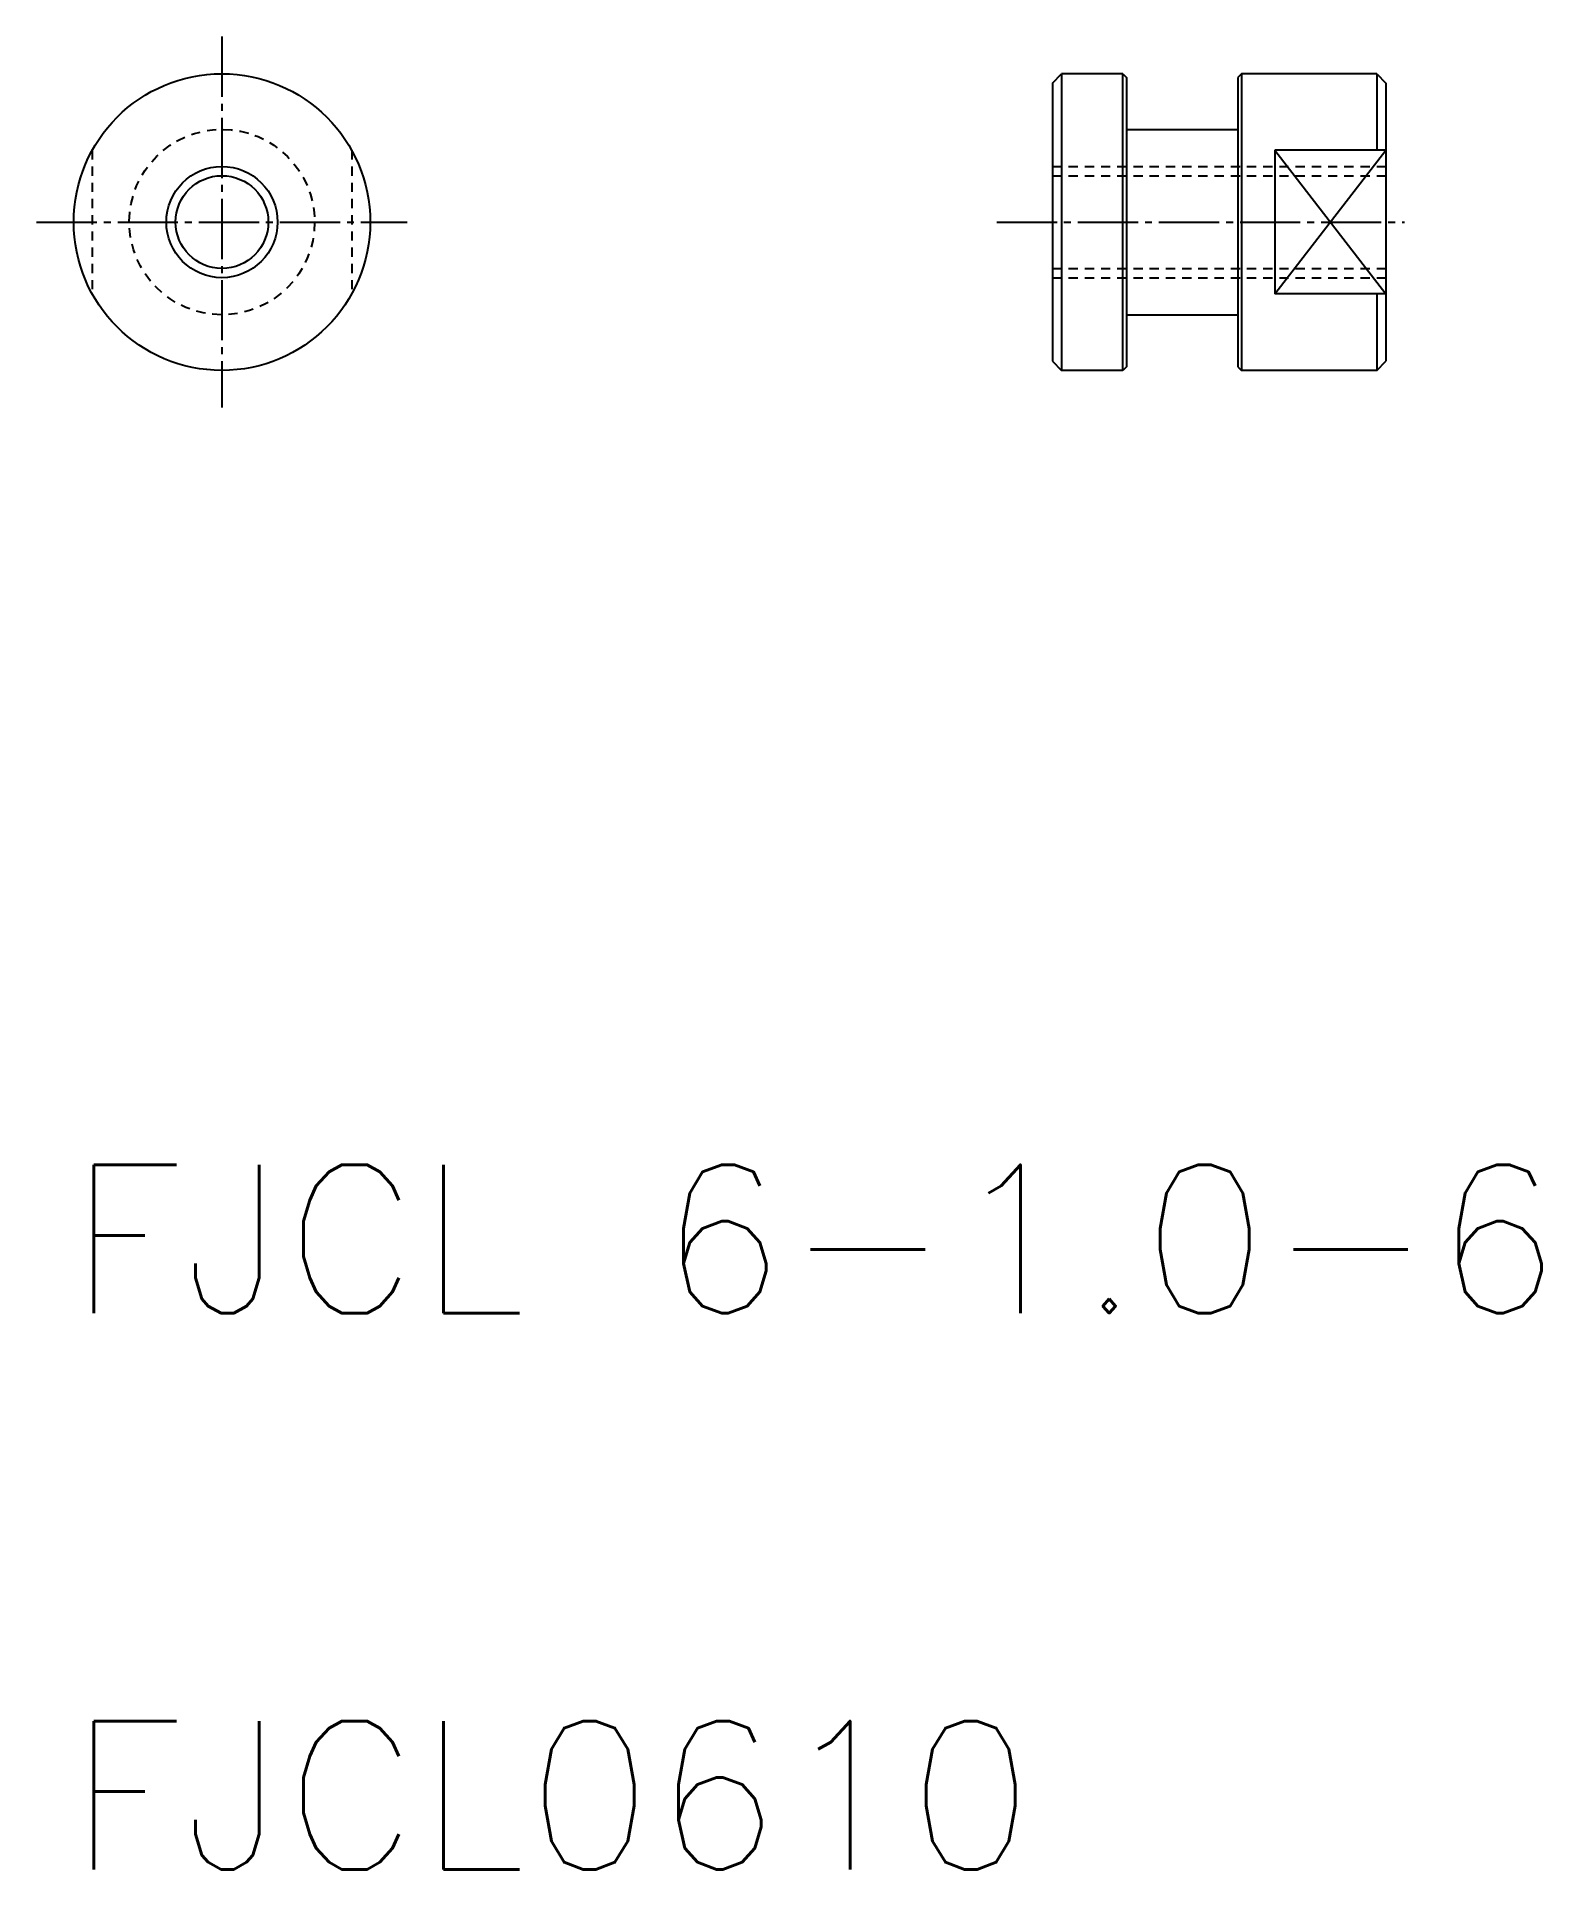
# Model space of a CAD drawing. Extents: x 1150.7 to 1231.9, y 8.2 to 107.1.
import ezdxf

# ---------------------------------------------------------------- set-up
doc = ezdxf.new("R2010")
doc.units = 0
doc.header["$LTSCALE"] = 0.25
doc.linetypes.add('CENTER', pattern=[17.5, 13, -1.5, 1.5, -1.5])
doc.linetypes.add('DASHED', pattern=[3.5, 2, -1.5])
doc.layers.get('0').update_dxf_attribs({"linetype": 'CONTINUOUS'})
doc.layers.add('CENTER', color=1, linetype='CENTER')
doc.styles.get("Standard").update_dxf_attribs({"font": 'txt.shx'})

msp = doc.modelspace()

# ---------------------------------------------------------------- linework, layer by layer
for p, q in [((1205.493, 104.573), (1205.993, 105.073)), ((1205.993, 105.073), (1205.993, 89.073)), ((1209.293, 105.073), (1205.993, 105.073)), ((1209.293, 89.073), (1209.293, 105.073)), ((1209.293, 105.073), (1209.493, 104.873)), ((1209.493, 104.873), (1209.493, 89.273)), ((1215.693, 105.073), (1215.493, 104.873)), ((1215.493, 104.873), (1215.493, 89.273)), ((1215.693, 105.073), (1215.693, 89.073)), ((1222.993, 105.073), (1215.693, 105.073)), ((1222.993, 105.073), (1223.493, 104.573)), ((1222.993, 105.073), (1222.993, 100.946)), ((1205.493, 104.573), (1205.493, 89.573)), ((1223.493, 104.573), (1223.493, 89.573)), ((1209.493, 102.073), (1215.493, 102.073)), ((1217.493, 100.946), (1217.493, 93.2)), ((1223.493, 100.946), (1217.493, 100.946)), ((1223.493, 93.2), (1217.493, 93.2)), ((1222.993, 93.2), (1222.993, 89.073)), ((1209.493, 92.073), (1215.493, 92.073)), ((1205.493, 89.573), (1205.993, 89.073)), ((1209.293, 89.073), (1205.993, 89.073)), ((1209.493, 89.273), (1209.293, 89.073)), ((1215.493, 89.273), (1215.693, 89.073)), ((1222.993, 89.073), (1215.693, 89.073)), ((1222.993, 89.073), (1223.493, 89.573))]:
    msp.add_line(p, q)
at = {"color": 3, "linetype": 'DASHED'}
for p, q in [((1153.684, 100.946), (1153.684, 93.2)), ((1167.684, 100.946), (1167.684, 93.2)), ((1205.493, 100.073), (1223.493, 100.073)), ((1205.493, 99.573), (1223.493, 99.573)), ((1205.493, 94.573), (1223.493, 94.573)), ((1205.493, 94.073), (1223.493, 94.073))]:
    msp.add_line(p, q, dxfattribs=at)
at = {"color": 3}
for p, q in [((1217.493, 93.2), (1223.493, 100.946)), ((1217.493, 100.946), (1223.493, 93.2))]:
    msp.add_line(p, q, dxfattribs=at)
for radius in [8, 2.5]:
    msp.add_circle((1160.684, 97.073), radius)
at = {"color": 3, "linetype": 'DASHED'}
msp.add_circle((1160.684, 97.073), 5, dxfattribs=at)
at = {"color": 3}
msp.add_circle((1160.684, 97.073), 3, dxfattribs=at)
at = {"layer": 'CENTER', "color": 1, "linetype": 'CENTER'}
for p, q in [((1160.684, 107.073), (1160.684, 87.073)), ((1150.684, 97.073), (1170.684, 97.073)), ((1202.493, 97.073), (1224.493, 97.073))]:
    msp.add_line(p, q, dxfattribs=at)

# ---------------------------------------------------------------- texts
for s, p in [('FJCL 6-1.0-6', (1152.405, 38.23)), ('FJCL0610', (1152.405, 8.23))]:
    msp.add_text(s, height=8).set_placement(p)

doc.saveas('drawing.dxf')
